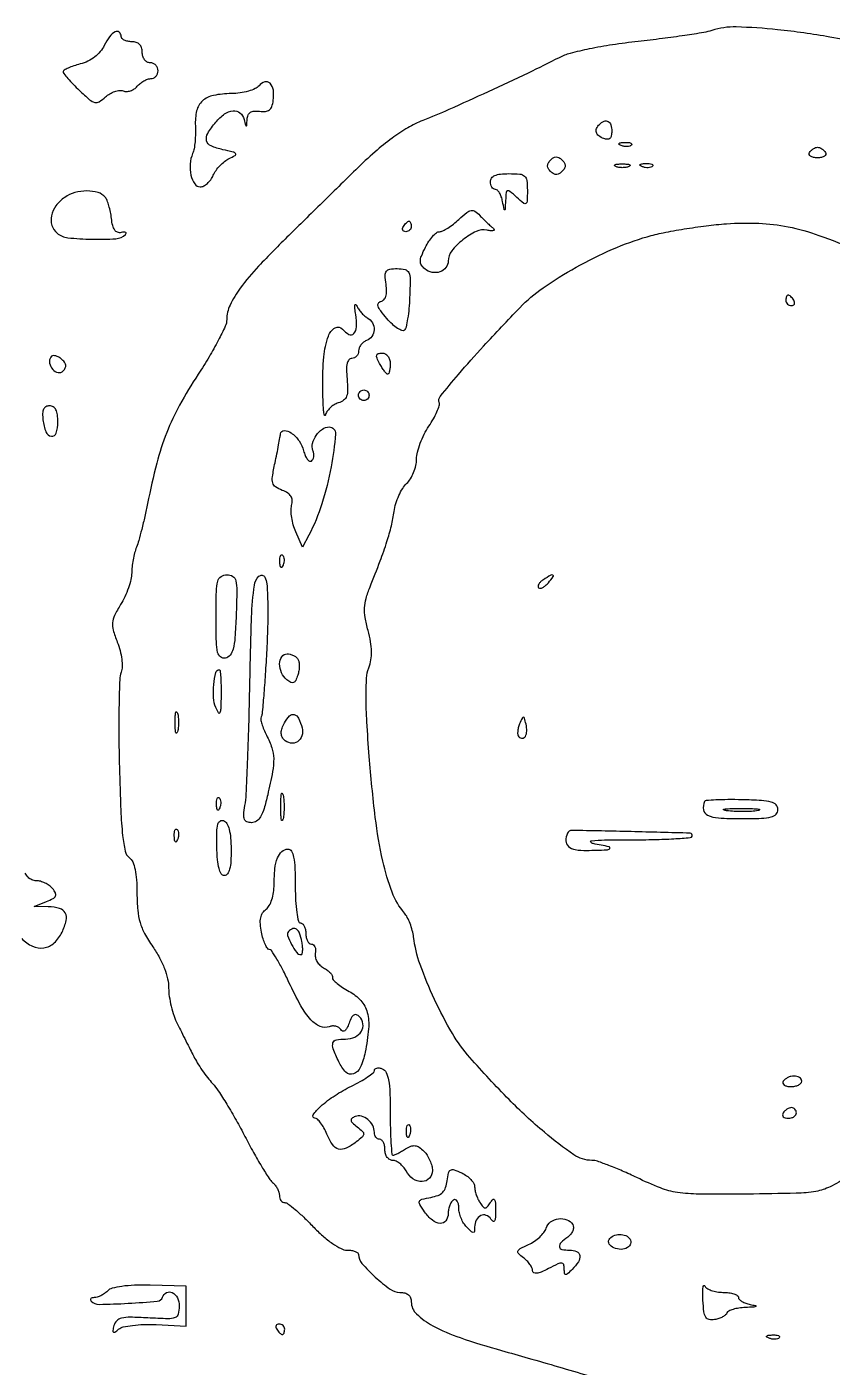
# Model space of a CAD drawing. Extents: x 0 to 5034, y 0 to 2560.
# Drawn here: x 4256.1 to 4408.8, y 1352.8 to 1606.8 of the extents above; entities that cross this region are included whole.
import ezdxf

# ---------------------------------------------------------------- set-up
doc = ezdxf.new("R2010")
doc.units = 0

msp = doc.modelspace()

# ---------------------------------------------------------------- linework, layer by layer
for points in [[(4270.804566, 1603.307675, -0.060823), (4270.040214, 1602.122256, -0.054415), (4268.986713, 1601.105056, -0.052573), (4267.70085, 1600.309421, -0.049339), (4266.25, 1599.779083, 0.016586), (4265.0046, 1599.414185, 0.025333), (4263.954687, 1599.008358, 0.022746), (4263.165847, 1598.612619, 0.271471), (4263, 1598.329671, 0.170372), (4263.128099, 1597.964644, 0.009667), (4263.904346, 1597.032396, 0.013909), (4264.899151, 1595.946162, 0.009691), (4266.078623, 1594.774429, 0.011663), (4268.023132, 1593.001055, 0.1185), (4268.985706, 1592.499714, 0.202337), (4269.839116, 1592.633069, 0.04535), (4271.041378, 1593.537447, -0.05053), (4271.870705, 1594.147972, -0.051189), (4272.802135, 1594.576644, -0.056214), (4273.692147, 1594.772615, -0.118254), (4274.389642, 1594.680722, 0.101825), (4275.038737, 1594.573668, 0.070014), (4275.77488, 1594.707087, 0.06658), (4276.482767, 1595.050833, 0.073394), (4277.049332, 1595.559441, -0.04999), (4277.608562, 1596.11065, -0.042), (4278.298351, 1596.576836, -0.043862), (4279.008147, 1596.896119, -0.083957), (4279.622445, 1597, 0.108083), (4280.14801, 1597.114952, 0.099644), (4280.595343, 1597.440625, 0.09558), (4280.895288, 1597.927343, 0.090674), (4281, 1598.5, 0.099038), (4280.885486, 1599.072457, 0.097945), (4280.559375, 1599.559375, 0.097945), (4280.072457, 1599.885486, 0.099038), (4279.5, 1600, -0.130775), (4278.924246, 1600.153209, -0.10214), (4278.4375, 1600.583333, -0.08892), (4278.111864, 1601.230589, -0.072314), (4278, 1602, 0.072254), (4277.873159, 1602.873159, 0.124864), (4277.5, 1603.5, 0.124864), (4276.873159, 1603.873159, 0.072254), (4276, 1604, -0.048028), (4275.234582, 1604.073693, -0.068025), (4274.5875, 1604.29375, -0.088204), (4274.151477, 1604.618118, -0.191087), (4274, 1605, 0.218205), (4273.634291, 1605.798097, 0.308925), (4272.882817, 1605.882766, 0.111764), (4271.803276, 1604.955514, 0.046865)], [(4300.132723, 1595.659922, -0.115013), (4299.404268, 1595.107236, -0.036059), (4298.108375, 1594.637216, -0.033875), (4296.538338, 1594.305638, -0.031663), (4294.901875, 1594.179209, 0.046041), (4291.499724, 1593.817855, 0.133637), (4289.401842, 1592.769217, 0.155636), (4288.310441, 1590.918266, 0.069906), (4288.069895, 1588.074602, -0.019823), (4288.093098, 1586.583007, -0.01843), (4288.000004, 1585.05734, -0.018777), (4287.816232, 1583.707897, -0.057297), (4287.554619, 1582.822726, 0.082955), (4287.073854, 1580.826264, 0.074014), (4287.238031, 1578.697756, 0.090649), (4287.93685, 1577.070112, 0.251204), (4289, 1576.5, 0.12213), (4289.644692, 1576.659857, 0.060393), (4290.341985, 1577.143846, 0.054573), (4290.982682, 1577.853514, 0.052977), (4291.462076, 1578.691817, -0.051527), (4291.979364, 1579.602486, -0.03469), (4292.740182, 1580.526389, -0.034913), (4293.611392, 1581.326284, -0.056671), (4294.462076, 1581.859298, 0.020397), (4295.600026, 1582.46232, 0.442622), (4295.670245, 1582.792887, 0.178674), (4295.239703, 1583.083086, 0.006278), (4293.25, 1583.542482, -0.048971), (4291.039166, 1584.256083, -0.232802), (4290.204281, 1585.240764, -0.201149), (4290.413633, 1586.614811, -0.036784), (4291.943562, 1588.75, -0.062061), (4293.606775, 1590.304311, -0.134479), (4295.231035, 1590.916144, -0.201668), (4296.517119, 1590.511106, -0.154226), (4297.310674, 1589.25, 0.002466), (4297.612084, 1588.119439, 0.369149), (4297.715398, 1588.049052, 0.361621), (4297.80322, 1588.140055, 0.002433), (4297.883999, 1589.312858, -0.083109), (4298.072282, 1590.117944, -0.153742), (4298.50119, 1590.626471, -0.127443), (4299.209625, 1590.854584, -0.049078), (4300.25, 1590.812858, 0.055573), (4301.360957, 1590.782709, 0.147872), (4302.090835, 1591.072132, 0.141492), (4302.557517, 1591.727845, 0.049258), (4302.834665, 1592.865335, 0.066483), (4302.849947, 1594.828415, 0.162293), (4302.232888, 1596.116447, 0.277998), (4301.234367, 1596.38202, 0.15004)], [(4367, 1587.031385, -0.051069), (4366.9132, 1586.183769, -0.155809), (4366.632608, 1585.68592, -0.195231), (4366.163102, 1585.507681, -0.086117), (4365.5, 1585.638374, -0.066516), (4364.539959, 1586.161905, -0.161077), (4364.076732, 1586.811721, -0.183515), (4364.123303, 1587.548808, -0.09007), (4364.666667, 1588.333333, -0.094758), (4365.546675, 1588.930799, -0.233205), (4366.306314, 1588.892232, -0.197246), (4366.828429, 1588.236388, -0.070834)], [(4370.729167, 1584.395833, -0.126455), (4370.402231, 1584.202593, -0.060344), (4369.916927, 1584.123424, -0.05415), (4369.359369, 1584.160852, -0.051402), (4368.8125, 1584.316886, -0.054073), (4368.395823, 1584.538436, -0.470617), (4368.37858, 1584.720685, -0.168741), (4368.670344, 1584.862007, -0.018894), (4369.416667, 1584.921053, -0.028489), (4370.112848, 1584.910055, -0.077125), (4370.592839, 1584.799335, -0.208169), (4370.77538, 1584.614691, -0.296942)], [(4407.5, 1583, -0.210115), (4407.553029, 1582.621971, -0.178861), (4407.314314, 1582.29375, -0.100989), (4406.768372, 1582.071437, -0.046386), (4406, 1582, -0.046386), (4405.231628, 1582.071437, -0.100989), (4404.685686, 1582.29375, -0.178861), (4404.446971, 1582.621971, -0.210115), (4404.5, 1583, -0.057296), (4404.80183, 1583.382513, -0.050113), (4405.195564, 1583.70625, -0.052849), (4405.617099, 1583.926995, -0.094481), (4406, 1584, -0.094481), (4406.382901, 1583.926995, -0.052849), (4406.804436, 1583.70625, -0.050113), (4407.19817, 1583.382513, -0.057296)], [(4357.627717, 1579.446554, -0.064717), (4357.082633, 1578.996509, -0.13249), (4356.556687, 1578.835264, -0.13249), (4356.02099, 1578.960359, -0.064717), (4355.446554, 1579.372283, -0.064717), (4354.996509, 1579.917367, -0.13249), (4354.835264, 1580.443313, -0.13249), (4354.960359, 1580.97901, -0.064717), (4355.372283, 1581.553446, -0.064717), (4355.917367, 1582.003491, -0.13249), (4356.443313, 1582.164736, -0.13249), (4356.97901, 1582.039641, -0.064717), (4357.553446, 1581.627717, -0.064717), (4358.003491, 1581.082633, -0.13249), (4358.164736, 1580.556687, -0.13249), (4358.039641, 1580.02099, -0.064717)], [(4370.25, 1580.337719, -0.057986), (4369.679992, 1580.181385, -0.037979), (4369, 1580.12966, -0.037979), (4368.320008, 1580.181385, -0.057986), (4367.75, 1580.337719, -0.174857), (4367.540618, 1580.525001, -0.447206), (4367.601562, 1580.693942, -0.078554), (4368.10856, 1580.810911, -0.017491), (4369, 1580.842105, -0.017491), (4369.89144, 1580.810911, -0.078554), (4370.398438, 1580.693942, -0.447206), (4370.459382, 1580.525001, -0.174857)], [(4374.729167, 1580.395833, -0.126455), (4374.402231, 1580.202593, -0.060344), (4373.916927, 1580.123424, -0.05415), (4373.359369, 1580.160852, -0.051402), (4372.8125, 1580.316886, -0.054073), (4372.395823, 1580.538436, -0.470617), (4372.37858, 1580.720685, -0.168741), (4372.670344, 1580.862007, -0.018894), (4373.416667, 1580.921053, -0.028489), (4374.112848, 1580.910055, -0.077125), (4374.592839, 1580.799335, -0.208169), (4374.77538, 1580.614691, -0.296942)], [(4351, 1575.845012, -0.007375), (4350.969438, 1573.773084, -0.241874), (4350.734943, 1573.348025, -0.331511), (4350.311193, 1573.36846, -0.01179), (4349, 1574.5, 0.009049), (4347.686163, 1575.646448, 0.24764), (4347.25168, 1575.740808, 0.307113), (4346.989108, 1575.43109, 0.012676), (4346.863818, 1573.904988, -0.000955), (4346.765206, 1572.220482, -0.32163), (4346.687721, 1572.1252, -0.435155), (4346.600408, 1572.179358, -0.001111), (4346.294267, 1573.75, 0.037644), (4346.060029, 1574.611317, 0.051079), (4345.714881, 1575.339062, 0.061974), (4345.318305, 1575.840956, 0.197067), (4344.930449, 1576, -0.158446), (4344.575565, 1576.115356, -0.09706), (4344.273319, 1576.440625, -0.078901), (4344.069243, 1576.926376, -0.060137), (4344, 1577.5, -0.164293), (4344.226074, 1578.169448, -0.129352), (4344.833333, 1578.642857, -0.075863), (4345.895967, 1578.918107, -0.025511), (4347.5, 1579, -0.021462), (4349.584199, 1578.910499, -0.163373), (4350.472661, 1578.524644, -0.183026), (4350.894746, 1577.704204, -0.028284)], [(4263.309322, 1574.504104, 0.077997), (4261.637655, 1572.893837, 0.10983), (4260.778406, 1571.018519, 0.131306), (4260.869787, 1569.201894, 0.140297), (4261.858478, 1567.725746, 0.149872), (4263.904531, 1566.850204, 0.022025), (4268.455757, 1566.564168, 0.020683), (4273.012519, 1566.667343, 0.182331), (4274.81645, 1567.483117, 0.144971), (4274.940045, 1567.710726, 0.357993), (4274.858582, 1567.867957, 0.1259), (4274.535916, 1567.918286, 0.030739), (4274, 1567.833333, -0.150062), (4273.319578, 1567.887358, -0.148596), (4272.7836, 1568.313881, -0.090935), (4272.398792, 1569.170444, -0.032137), (4272.161515, 1570.5, 0.021634), (4271.969519, 1571.723809, 0.021957), (4271.673175, 1572.920339, 0.022386), (4271.324163, 1573.934471, 0.078791), (4270.974403, 1574.526687, 0.151307), (4269.613711, 1575.41764, 0.070702), (4267.505666, 1575.710889, 0.066094), (4265.218033, 1575.400302, 0.086231)], [(4329, 1569, -0.105053), (4328.918938, 1568.618444, -0.099167), (4328.688914, 1568.29375, -0.09642), (4328.345238, 1568.076123, -0.093332), (4327.940983, 1568, -0.108972), (4327.586039, 1568.078288, -0.182303), (4327.3746, 1568.29375, -0.161196), (4327.343488, 1568.6179, -0.082592), (4327.5, 1569, -0.029505), (4327.768994, 1569.382774, -0.035638), (4328.066025, 1569.70625, -0.038439), (4328.34829, 1569.934461, -0.151918), (4328.559017, 1570, -0.210953), (4328.727648, 1569.92554, -0.081139), (4328.870461, 1569.70625, -0.061769), (4328.967655, 1569.382849, -0.042167)], [(4344.490996, 1568.663253, -0.129935), (4344.692448, 1568.381091, -0.427263), (4344.604223, 1568.19655, -0.111414), (4344.158204, 1568.153892, -0.021791), (4343.35828, 1568.291318, 0.165596), (4341.319816, 1568.056886, 0.057583), (4338.77675, 1566.470454, 0.057609), (4336.666621, 1564.349802, 0.168524), (4336, 1562.428146, -0.168723), (4335.569725, 1561.189347, -0.144757), (4334.437138, 1560.389834, -0.129778), (4332.947226, 1560.286783, -0.126586), (4331.584667, 1560.929733, -0.074559), (4330.924913, 1561.668101, -0.151466), (4330.71207, 1562.409007, -0.09298), (4330.916325, 1563.384847, -0.017747), (4331.670644, 1565.041608, -0.030141), (4332.323588, 1566.174095, -0.037921), (4333.064806, 1567.130972, -0.041649), (4333.784985, 1567.805483, -0.168934), (4334.344273, 1568, 0.115831), (4334.962917, 1568.145266, 0.025665), (4335.91773, 1568.682598, 0.025358), (4336.982653, 1569.434227, 0.022063), (4338.018721, 1570.323739, -0.016051), (4339.509906, 1571.635452, -0.126325), (4340.337887, 1572.023266, -0.200871), (4341.061047, 1571.869321, -0.051396), (4341.988685, 1571.073739, 0.006166), (4342.634348, 1570.409889, 0.005061), (4343.339728, 1569.716492, 0.005115), (4344.000967, 1569.092432, 0.013478)], [(4328.689666, 1555.568243, -0.012666), (4328.548888, 1553.431322, -0.016963), (4328.306678, 1551.504344, -0.014171), (4328.009693, 1549.937331, -0.14341), (4327.694598, 1549.361265, -0.295236), (4327.225191, 1549.260607, -0.054609), (4326.399041, 1549.682377, -0.043171), (4325.404866, 1550.465864, -0.026535), (4324.372801, 1551.543021, -0.015409), (4323.201235, 1552.991352, -0.078149), (4322.711021, 1553.903037, -0.223093), (4322.767656, 1554.458414, -0.20996), (4323.234215, 1554.788872, 0.150212), (4323.822214, 1555.110519, 0.120845), (4324.189214, 1555.734702, 0.078354), (4324.319979, 1556.700241, 0.030998), (4324.207603, 1558.038872, -0.024447), (4324.044085, 1559.722048, -0.169688), (4324.275928, 1560.504062, -0.202545), (4324.918636, 1560.895219, -0.036777), (4326.341256, 1561, -0.05957), (4327.834026, 1560.821519, -0.235389), (4328.520772, 1560.24266, -0.104453), (4328.773137, 1558.997234, -0.008057)], [(4400, 1555, 0.105053), (4400.081062, 1554.618444, 0.099167), (4400.311086, 1554.29375, 0.09642), (4400.654762, 1554.076123, 0.093332), (4401.059017, 1554, 0.108972), (4401.413961, 1554.078288, 0.182303), (4401.6254, 1554.29375, 0.161196), (4401.656512, 1554.6179, 0.082592), (4401.5, 1555, 0.029505), (4401.231006, 1555.382774, 0.035638), (4400.933975, 1555.70625, 0.038439), (4400.65171, 1555.934461, 0.151918), (4400.440983, 1556, 0.210953), (4400.272352, 1555.92554, 0.081139), (4400.129539, 1555.70625, 0.061769), (4400.032345, 1555.382849, 0.042167)], [(4320.646633, 1551.70031, -0.129346), (4321.624624, 1550.711386, -0.139994), (4321.951857, 1549.399209, -0.147381), (4321.532896, 1548.161699, -0.147377), (4320.5, 1547.361626, 0.074185), (4319.926569, 1547.037471, 0.064359), (4319.440625, 1546.545909, 0.06686), (4319.111903, 1545.968559, 0.096313), (4319, 1545.393011, -0.090463), (4318.902987, 1544.861194, -0.09551), (4318.62505, 1544.409197, -0.099679), (4318.210552, 1544.106763, -0.108331), (4317.723574, 1544, 0.224305), (4317.183014, 1543.744652, 0.115628), (4316.844859, 1543.058597, 0.061281), (4316.719587, 1541.873412, 0.019497), (4316.819286, 1540.097765, -0.019814), (4316.935479, 1538.004613, -0.09169), (4316.734796, 1536.814383, -0.147333), (4316.177381, 1536.069563, -0.082293), (4315.159987, 1535.550778, 0.062502), (4314.351451, 1535.177838, 0.051518), (4313.600615, 1534.595161, 0.053471), (4313.015774, 1533.902296, 0.087719), (4312.704143, 1533.203012, -0.783406), (4312.538045, 1533.203431, -0.037673), (4312.38384, 1534.135923, -0.014103), (4312.265756, 1536.089527, -0.005634), (4312.209725, 1538.770342, -0.024647), (4312.428533, 1544.285408, -0.062083), (4313.276567, 1548.207459, -0.174865), (4314.548149, 1549.769726, -0.370551), (4315.977794, 1549.526756, 0.097396), (4317.189023, 1548.539462, 0.345021), (4318.112018, 1548.702421, 0.180345), (4318.608288, 1549.964209, 0.041361), (4318.457431, 1552.288773, -0.011292), (4318.312621, 1553.442159, -0.051737), (4318.313339, 1554.116077, -0.515501), (4318.448894, 1554.192687, -0.18216), (4318.636819, 1554, 0.046336), (4318.98675, 1553.367188, 0.030135), (4319.497987, 1552.705716, 0.030251), (4320.080449, 1552.11542, 0.049515)], [(4260.655011, 1544.250813, 0.187018), (4260.439747, 1543.09291, 0.135469), (4261.02234, 1541.902858, 0.162976), (4262.045372, 1541.312847, 0.251463), (4263.000741, 1541.600741, 0.078798), (4263.414571, 1542.170559, 0.159006), (4263.499587, 1542.712935, 0.132469), (4263.248606, 1543.270013, 0.04788), (4262.631409, 1543.89094, 0.050704), (4262.036643, 1544.290378, 0.077648), (4261.451334, 1544.4942, 0.106213), (4260.967789, 1544.478954, 0.19597)], [(4325, 1543, -0.021917), (4324.966384, 1542.233472, -0.03519), (4324.86346, 1541.5875, -0.039496), (4324.71552, 1541.121339, -0.305107), (4324.535184, 1541, -0.210508), (4324.297185, 1541.104848, -0.021557), (4323.892487, 1541.5875, -0.02397), (4323.443865, 1542.233864, -0.016854), (4323, 1543, -0.0226), (4322.500546, 1544.044046, -0.158653), (4322.452551, 1544.598612, -0.275318), (4322.745231, 1544.90307, -0.067049), (4323.464816, 1545, -0.124952), (4324.061118, 1544.848618, -0.10511), (4324.558102, 1544.424306, -0.09192), (4324.887057, 1543.778858, -0.072129)], [(4321, 1537, -0.099038), (4320.923658, 1536.618362, -0.097945), (4320.70625, 1536.29375, -0.097945), (4320.381638, 1536.076342, -0.099038), (4320, 1536, -0.099038), (4319.618362, 1536.076342, -0.097945), (4319.29375, 1536.29375, -0.097945), (4319.076342, 1536.618362, -0.099038), (4319, 1537, -0.099038), (4319.076342, 1537.381638, -0.097945), (4319.29375, 1537.70625, -0.097945), (4319.618362, 1537.923658, -0.099038), (4320, 1538, -0.099038), (4320.381638, 1537.923658, -0.097945), (4320.70625, 1537.70625, -0.097945), (4320.923658, 1537.381638, -0.099038)], [(4259.183578, 1532.327119, 0.060835), (4259.738706, 1530.052308, 0.27278), (4260.764618, 1529.227231, 0.371207), (4261.689047, 1529.814773, 0.073569), (4262, 1531.916667, 0.031385), (4261.912081, 1533.31594, 0.086351), (4261.622993, 1534.257902, 0.135698), (4261.128473, 1534.79971, 0.14124), (4260.433578, 1535, 0.120811), (4259.746283, 1534.831475, 0.164572), (4259.308188, 1534.373911, 0.105459), (4259.121192, 1533.565449, 0.033762)], [(4308.594866, 1526.478046, 0.036007), (4308.893236, 1525.571273, 0.064633), (4309.281254, 1524.89194, 0.101524), (4309.690941, 1524.532326, 0.274504), (4310.063, 1524.538936, 0.14176), (4310.345117, 1524.850662, 0.078795), (4310.496157, 1525.344756, 0.067899), (4310.498427, 1525.93944, 0.058726), (4310.34445, 1526.54476, -0.158067), (4310.273269, 1527.889938, -0.086885), (4310.973534, 1529.400816, -0.086646), (4312.147968, 1530.587511, -0.155672), (4313.440727, 1531, -0.440265), (4314.65824, 1529.670181, -0.024493), (4313.798717, 1523.439992, -0.030096), (4312.03427, 1516.420027, -0.043066), (4309.580027, 1510.491612), (4308.395748, 1508.208914), (4307.093429, 1511.151057, -0.035181), (4306.633626, 1512.424965, -0.030094), (4306.327937, 1513.818881, -0.031223), (4306.205861, 1515.12369, -0.071783), (4306.316289, 1516.101488, 0.072481), (4306.425504, 1517.080751, 0.130257), (4306.193771, 1517.849732, 0.115074), (4305.583805, 1518.465222, 0.049401), (4304.542048, 1518.984013, -0.055597), (4303.273901, 1519.635225, -0.183456), (4302.735326, 1520.385749, -0.105176), (4302.675871, 1521.574281, -0.012539), (4303.162467, 1524.179126, 0.002601), (4303.523843, 1525.921115, 0.003021), (4303.848972, 1527.582064, 0.002689), (4304.108046, 1528.990711, 0.017987), (4304.207819, 1529.695986, -0.387962), (4304.906858, 1530.316627, -0.155934), (4306.226992, 1529.874033, -0.080383), (4307.738033, 1528.338969, -0.093064)], [(4304.683114, 1504.8125, -0.054073), (4304.461564, 1504.395823, -0.470617), (4304.279315, 1504.37858, -0.168741), (4304.137993, 1504.670344, -0.018894), (4304.078947, 1505.416667, -0.028489), (4304.089945, 1506.112848, -0.077125), (4304.200665, 1506.592839, -0.208169), (4304.385309, 1506.77538, -0.296942), (4304.604167, 1506.729167, -0.126455), (4304.797407, 1506.402231, -0.060344), (4304.876576, 1505.916927, -0.05415), (4304.839148, 1505.359369, -0.051402)], [(4295.792064, 1495.260844, -0.007606), (4295.570477, 1491.078501, -0.04493), (4295.225798, 1488.914384, -0.103223), (4294.654625, 1487.742338, -0.182728), (4293.75, 1487.18752, -0.215645), (4292.839432, 1487.406594, -0.173594), (4292.293843, 1488.265056, -0.050287), (4292.049989, 1490.255689, -0.005351), (4292, 1494.926676, -0.005184), (4292.050708, 1499.817716, -0.056813), (4292.313235, 1501.761622, -0.18172), (4292.933812, 1502.654735, -0.152163), (4294.042064, 1503, -0.143534), (4295.146165, 1502.67638, -0.197035), (4295.733757, 1501.838289, -0.059991), (4295.922556, 1500.003601, -0.005107)], [(4301.585336, 1488.765767, -0.003024), (4301.313232, 1484.106034, -0.004619), (4301.015443, 1480.068091, -0.001745), (4300.715899, 1476.607517, -0.116457), (4300.529138, 1476.047146, 0.184546), (4300.44699, 1475.61673, 0.027261), (4300.653315, 1474.739119, 0.027698), (4301.027526, 1473.683908, 0.020603), (4301.551178, 1472.563993, -0.03862), (4302.5602, 1470.186571, -0.076287), (4302.910133, 1468.170965, -0.051815), (4302.700253, 1465.675806, -0.010245), (4301.772615, 1461.279281, -0.015706), (4301.085134, 1458.693336, -0.058057), (4300.417172, 1457.144792, -0.105227), (4299.65919, 1456.302734, -0.158357), (4298.727302, 1456, -0.088563), (4297.831158, 1456.159986, -0.214934), (4297.362512, 1456.620603, -0.116113), (4297.236899, 1457.515721, -0.01935), (4297.464459, 1459.25, 0.029969), (4297.699984, 1461.397369, 0.002204), (4297.966165, 1467.319383, 0.003063), (4298.20941, 1474.390797, 0.002317), (4298.392913, 1482.156409, -0.003503), (4298.72602, 1494.966045, -0.026543), (4299.245608, 1500.987294, -0.169683), (4300.12477, 1502.695489, -0.489208), (4301.245759, 1502.525337, -0.111545), (4301.622929, 1501.252286, -0.010297), (4301.772691, 1497.946187, -0.012077), (4301.774876, 1493.757033, -0.007163)], [(4354.02896, 1502.03906, 0.044429), (4353.507686, 1501.640546, 0.073916), (4353.159984, 1501.21208, 0.108439), (4353.032091, 1500.823706, 0.225585), (4353.13646, 1500.530207, 0.234162), (4353.452534, 1500.423579, 0.085026), (4353.916631, 1500.569338, 0.06172), (4354.453252, 1500.934292, 0.039407), (4354.979944, 1501.475834, 0.011124), (4355.89468, 1502.6293, 0.447869), (4355.839289, 1502.911334, 0.273213), (4355.458847, 1502.911828, 0.007952)], [(4307.505531, 1486.991051, -0.101358), (4307.699989, 1486.460877, -0.039455), (4307.755383, 1485.678144, -0.037018), (4307.682603, 1484.794926, -0.037796), (4307.48045, 1483.938402, -0.032947), (4307.086676, 1482.932725, -0.185454), (4306.67791, 1482.540316, -0.226585), (4306.165716, 1482.564613, -0.049961), (4305.415902, 1483.069795, -0.115277), (4304.397829, 1484.413095, -0.106418), (4304.041737, 1486.109117, -0.143741), (4304.445673, 1487.459708, -0.253919), (4305.440983, 1488, -0.062379), (4306.038432, 1487.925173, -0.051389), (4306.641849, 1487.703621, -0.053335), (4307.161029, 1487.377299, -0.087602)], [(4292.936614, 1480.25, -0.004388), (4292.8779, 1477.596027, -0.090431), (4292.71104, 1476.818003, -0.625021), (4292.434573, 1476.80086, -0.033584), (4291.938289, 1477.832583, -0.082096), (4291.528686, 1479.687026, -0.036713), (4291.578384, 1482.192676, -0.031842), (4291.937497, 1484.462851, -0.350996), (4292.608408, 1485, -0.386698), (4292.763363, 1484.859087, -0.006465), (4292.86635, 1483.604687, -0.012853), (4292.932759, 1482.071295, -0.00773)], [(4284.689326, 1473.25, -0.161593), (4284.521012, 1472.99086, -0.542911), (4284.366341, 1473.042187, -0.052887), (4284.259713, 1473.748017, -0.011065), (4284.232003, 1475, -0.011065), (4284.259713, 1476.251983, -0.052887), (4284.366341, 1476.957813, -0.542911), (4284.521012, 1477.00914, -0.161593), (4284.689326, 1476.75, -0.039571), (4284.831531, 1475.952734, -0.024357), (4284.877971, 1475, -0.024357), (4284.831531, 1474.047266, -0.039571)], [(4308.30167, 1473.954412, -0.140525), (4308.266409, 1472.450649, -0.177607), (4307.425865, 1471.354586, -0.187216), (4306.114708, 1471.095773, -0.153729), (4304.840142, 1471.759858, -0.1062), (4304.459215, 1472.349226, -0.10016), (4304.343339, 1473.055888, -0.076779), (4304.506958, 1473.904919, -0.036957), (4304.957533, 1474.920649, -0.067303), (4305.911412, 1476.240528, -0.279955), (4306.819628, 1476.486669, -0.216497), (4307.641899, 1475.783203, -0.04526)], [(4349.53122, 1474.706872, 0.039133), (4349.279379, 1473.974682, 0.047311), (4349.164712, 1473.257311, 0.054202), (4349.191425, 1472.65536, 0.159521), (4349.376461, 1472.290205, 0.206458), (4350.050147, 1472.022529, 0.260893), (4350.61589, 1472.361192, 0.127442), (4350.887973, 1473.354068, 0.061787), (4350.743156, 1474.671731, 0.007526), (4350.447586, 1475.839331, 0.331063), (4350.260685, 1475.986918, 0.299388), (4350.048268, 1475.855863, 0.006675)], [(4292.683114, 1458.8125, -0.054073), (4292.461564, 1458.395823, -0.470617), (4292.279315, 1458.37858, -0.168741), (4292.137993, 1458.670344, -0.018894), (4292.078947, 1459.416667, -0.028489), (4292.089945, 1460.112848, -0.077125), (4292.200665, 1460.592839, -0.208169), (4292.385309, 1460.77538, -0.296942), (4292.604167, 1460.729167, -0.126455), (4292.797407, 1460.402231, -0.060344), (4292.876576, 1459.916927, -0.05415), (4292.839148, 1459.359369, -0.051402)], [(4304.705733, 1456.75, -0.142433), (4304.546986, 1456.439977, -0.611425), (4304.399666, 1456.482813, -0.039503), (4304.298431, 1457.38851, -0.008087), (4304.272364, 1459, -0.008087), (4304.298431, 1460.61149, -0.039503), (4304.399666, 1461.517187, -0.611425), (4304.546986, 1461.560023, -0.142433), (4304.705733, 1461.25, -0.029693), (4304.840649, 1460.225293, -0.017887), (4304.884498, 1459, -0.017887), (4304.840649, 1457.774707, -0.029693)], [(4384.58889, 1460, 0.142704), (4384.387311, 1458.442406, 0.249951), (4385.148608, 1457.429784, 0.094645), (4387.231605, 1456.903346, 0.014706), (4391.5, 1456.777778, 0.007496), (4395.363986, 1456.835709, 0.052558), (4397.228504, 1457.088963, 0.141697), (4398.146873, 1457.616667, 0.194326), (4398.5, 1458.490951, 0.192961), (4398.14918, 1459.366147, 0.136563), (4397.229353, 1459.913621, 0.052915), (4395.382432, 1460.211104, 0.008091), (4391.653755, 1460.352062, 0.006897), (4389.013633, 1460.372687, 0.010953), (4386.754375, 1460.309668, 0.005058), (4384.867459, 1460.196491, 0.279068)], [(4394.767909, 1458.285474, -0.024559), (4393.487453, 1458.154945, -0.012695), (4391.878422, 1458.111345, -0.01259), (4390.218327, 1458.150328, -0.018638), (4388.767909, 1458.275269, -0.069146), (4388.205163, 1458.425738, -0.756877), (4388.222448, 1458.564056, -0.031761), (4389.352754, 1458.662864, -0.005499), (4391.5, 1458.690131, -0.005888), (4393.655786, 1458.668409, -0.025342), (4394.934948, 1458.575472, -0.556092), (4395.000181, 1458.434198, -0.212532)], [(4294.847295, 1450.929637, -0.015758), (4294.793747, 1448.677111, -0.049399), (4294.56176, 1447.182624, -0.08907), (4294.159064, 1446.305466, -0.245442), (4293.574272, 1446, -0.257356), (4292.977861, 1446.328754, -0.076685), (4292.548449, 1447.316293, -0.044233), (4292.265844, 1448.975683, -0.014308), (4292.137043, 1451.466501, -0.009879), (4292.127832, 1454.263601, -0.059132), (4292.322999, 1455.70491, -0.180887), (4292.752202, 1456.318193, -0.247017), (4293.410065, 1456.396138, -0.176672), (4294.025275, 1455.860742, -0.062035), (4294.467537, 1454.756697, -0.043514), (4294.747313, 1453.128044, -0.018853)], [(4284.683114, 1452.8125, -0.054073), (4284.461564, 1452.395823, -0.470617), (4284.279315, 1452.37858, -0.168741), (4284.137993, 1452.670344, -0.018894), (4284.078947, 1453.416667, -0.028489), (4284.089945, 1454.112848, -0.077125), (4284.200665, 1454.592839, -0.208169), (4284.385309, 1454.77538, -0.296942), (4284.604167, 1454.729167, -0.126455), (4284.797407, 1454.402231, -0.060344), (4284.876576, 1453.916927, -0.05415), (4284.839148, 1453.359369, -0.051402)], [(4358.589376, 1454, 0.107415), (4358.298236, 1452.55636, 0.210462), (4358.777598, 1451.510798, 0.143258), (4360.077475, 1450.896508, 0.044807), (4362.25, 1450.75, 0.003068), (4366.01493, 1450.856782, 0.19296), (4366.610716, 1451.119794, 0.592359), (4366.514939, 1451.434163, 0.005314), (4363.5, 1452.029247, -0.191585), (4363.025792, 1452.328424, -0.578824), (4363.144645, 1452.594555, -0.022277), (4365.649998, 1452.737072, -0.003251), (4370.748077, 1452.766516, 0.005731), (4375.078281, 1452.813003, 0.00922), (4378.766034, 1452.962937, 0.003571), (4381.880939, 1453.16949, 0.294762), (4382.248077, 1453.446651, 0.512079), (4381.8632, 1454.014491, 0.001305), (4370.65299, 1454.305953, 0.001327), (4359.429999, 1454.53864, 0.302736)], [(4307, 1444, 0.01259), (4307.069433, 1441.243014, 0.022889), (4307.285714, 1439, 0.020168), (4307.594567, 1437.323933, 0.350432), (4308, 1437, -0.191087), (4308.381882, 1436.848523, -0.088204), (4308.70625, 1436.4125, -0.068025), (4308.926307, 1435.765418, -0.048028), (4309, 1435, 0.051697), (4309.079333, 1434.23476, 0.071608), (4309.315289, 1433.5875, 0.091623), (4309.663665, 1433.152511, 0.180106), (4310.073324, 1433, -0.176398), (4310.454268, 1432.861288, -0.120173), (4310.729779, 1432.485938, -0.089433), (4310.853812, 1431.919579, -0.058139), (4310.800843, 1431.25, 0.104647), (4310.810879, 1430.5036, 0.073949), (4311.114727, 1429.719303, 0.069729), (4311.657822, 1429.014412, 0.07334), (4312.365321, 1428.5, -0.036584), (4313.082573, 1428.05491, -0.048186), (4313.658599, 1427.544759, -0.056967), (4314.0254, 1427.047828, -0.18785), (4314.085443, 1426.652371, 0.246752), (4314.201688, 1426.220866, 0.031445), (4314.92121, 1425.535704, 0.03094), (4315.946322, 1424.77848, 0.02097), (4317.197641, 1424.041237, -0.08743), (4319.427057, 1422.293392, -0.118819), (4320.636938, 1420.051876, -0.08648), (4320.903155, 1416.959882, -0.029818), (4320.246928, 1412.505286, -0.050793), (4319.33428, 1409.630257, -0.206043), (4318.026542, 1408.398417, -0.29522), (4316.596219, 1408.725796, -0.085163), (4315.25, 1410.686232, -0.015959), (4314.198991, 1413.172744, -0.165675), (4314.155617, 1414.26682, -0.282008), (4314.794217, 1414.840979, -0.045675), (4316.531385, 1415, 0.107963), (4318.315033, 1415.389676, 0.147237), (4319.542371, 1416.4717, 0.17721), (4319.838107, 1417.893428, 0.161304), (4319.163266, 1419.236734, 0.103141), (4318.602463, 1419.604028, 0.238327), (4318.114605, 1419.558213, 0.135002), (4317.662529, 1419.063955, 0.029548), (4317.195166, 1417.998547, -0.03106), (4316.787838, 1417.077569, -0.108441), (4316.374379, 1416.581231, -0.245923), (4315.985263, 1416.511255, -0.180131), (4315.632657, 1416.785357, 0.110191), (4315.25455, 1417.172902, 0.081905), (4314.705649, 1417.4146, 0.076814), (4314.073413, 1417.476766, 0.07793), (4313.45524, 1417.34445, -0.197103), (4311.731728, 1417.383768, -0.105529), (4309.973227, 1418.645304, -0.058306), (4308.059724, 1421.315818, -0.017943), (4305.814691, 1425.742335, 0.010266), (4304.644301, 1428.140537, 0.015759), (4303.524084, 1430.161811, 0.010206), (4302.526083, 1431.760751, 0.253316), (4302.084151, 1432, -0.253387), (4301.721172, 1432.196569, -0.037388), (4301.304344, 1432.953441, -0.034612), (4300.910197, 1434.002294, -0.023221), (4300.600849, 1435.245756, -0.029696), (4300.382623, 1436.816805, -0.069284), (4300.453319, 1437.999592, -0.092233), (4300.815365, 1438.90082, -0.093644), (4301.475849, 1439.605999, 0.10998), (4302.076616, 1440.290495, 0.046521), (4302.564597, 1441.418514, 0.041899), (4302.890612, 1442.801123, 0.036971), (4303, 1444.278455, -0.024908), (4303.149478, 1447.277214, -0.067699), (4303.643275, 1449.341456, -0.114184), (4304.468464, 1450.554449, -0.188703), (4305.606989, 1451, -0.266752), (4306.274768, 1450.616444, -0.083098), (4306.70025, 1449.493729, -0.040064), (4306.937127, 1447.467025, -0.009067)], [(4305.725522, 1435.392189, 0.290171), (4305.547978, 1434.600349, 0.037938), (4306.285653, 1432.948934, 0.038373), (4307.27875, 1431.408555, 0.234523), (4308.101875, 1431, 0.342198), (4308.310744, 1431.161908, 0.048759), (4308.399917, 1431.734375, 0.038851), (4308.383309, 1432.54148, 0.022666), (4308.244751, 1433.5, 0.037172), (4307.830154, 1435.038717, 0.148346), (4307.259589, 1435.817905, 0.254284), (4306.554257, 1435.921758, 0.10882)], [(4325, 1400.893011, 0.0061), (4325.036924, 1397.866549, 0.010144), (4325.150861, 1395.318572, 0.004074), (4325.306737, 1393.19067, 0.390605), (4325.513569, 1393, 0.10205), (4325.813563, 1393.061873, 0.012337), (4326.42921, 1393.345313, 0.014245), (4327.151101, 1393.725389, 0.011284), (4327.909465, 1394.175533, -0.045461), (4328.937445, 1394.694338, -0.125361), (4329.736276, 1394.796427, -0.123222), (4330.495049, 1394.50429, -0.043195), (4331.395896, 1393.746961, -0.054868), (4332.010032, 1392.980912, -0.038678), (4332.528794, 1392.005581, -0.039129), (4332.883275, 1390.981684, -0.063855), (4333, 1390.071429, -0.188953), (4332.428908, 1388.614181, -0.205186), (4331.043447, 1387.997069, -0.155999), (4329.320077, 1388.521156, -0.119229), (4328, 1390, 0.052011), (4327.481872, 1390.764994, 0.050946), (4326.813763, 1391.4125, 0.055403), (4326.103741, 1391.854925, 0.112104), (4325.464816, 1392, -0.135454), (4324.906222, 1392.154156, -0.100362), (4324.43029, 1392.5875, -0.086803), (4324.109969, 1393.235698, -0.071572), (4324, 1394, 0.048028), (4323.926307, 1394.765418, 0.068025), (4323.70625, 1395.4125, 0.088204), (4323.381882, 1395.848523, 0.191087), (4323, 1396, -0.129116), (4322.618643, 1396.100148, -0.100708), (4322.29375, 1396.381875, -0.088951), (4322.075277, 1396.80331, -0.075349), (4322, 1397.3, 0.118519), (4321.679092, 1398.634803, 0.102996), (4320.775891, 1399.758256, 0.110398), (4319.557386, 1400.374882, 0.154967), (4318.348755, 1400.303588, 0.063272), (4317.716715, 1399.964202, 0.293726), (4317.570097, 1399.597391, 0.160936), (4317.829877, 1399.133251, 0.020288), (4318.72061, 1398.381733, -0.021867), (4319.764264, 1397.495541, -0.223397), (4319.970993, 1396.983184, -0.199579), (4319.719383, 1396.462376, -0.017219), (4318.55887, 1395.5, -0.050185), (4316.637476, 1394.301757, -0.1822), (4315.229045, 1394.164874, -0.181116), (4314.075287, 1394.991882, -0.049501), (4313, 1397, 0.027463), (4312.448501, 1398.148688, 0.036658), (4311.818745, 1399.11875, 0.040049), (4311.202813, 1399.80819, 0.192733), (4310.723692, 1400, -0.601615), (4310.389008, 1400.631137, -0.06378), (4311.808933, 1402.240262, -0.035428), (4314.541523, 1404.315716, -0.031986), (4317.632153, 1406.063974, 0.015236), (4319.305585, 1406.93797, 0.022278), (4320.716945, 1407.815623, 0.018913), (4321.784418, 1408.60825, 0.227369), (4322, 1409.057822, -0.20538), (4322.122861, 1409.344313, -0.141103), (4322.440625, 1409.50982, -0.09158), (4322.925368, 1409.51815, -0.050277), (4323.5, 1409.361626, -0.194867), (4324.234103, 1408.675929, -0.064906), (4324.684258, 1407.245748, -0.035435), (4324.933091, 1404.872446, -0.008406)], [(4399.5, 1407, 0.202618), (4399.441401, 1406.621877, 0.181468), (4399.66835, 1406.29375, 0.104212), (4400.195401, 1406.071541, 0.047867), (4400.940983, 1406, 0.0466), (4401.729059, 1406.073608, 0.066561), (4402.395164, 1406.29375, 0.086673), (4402.844577, 1406.618015, 0.195654), (4403, 1407, 0.142666), (4402.888931, 1407.38134, 0.09965), (4402.576711, 1407.70625, 0.08433), (4402.109818, 1407.925146, 0.067639), (4401.559017, 1408, 0.061875), (4400.961978, 1407.925833, 0.051278), (4400.359775, 1407.70625, 0.053305), (4399.842344, 1407.382836, 0.08825)], [(4399.5, 1401, 0.139169), (4399.392057, 1400.620352, 0.191142), (4399.521475, 1400.29375, 0.138808), (4399.889346, 1400.073267, 0.066118), (4400.440983, 1400, 0.062283), (4401.037096, 1400.074545, 0.080552), (4401.542039, 1400.29375, 0.097988), (4401.879982, 1400.618621, 0.153634), (4402, 1401, 0.092995), (4401.928382, 1401.381732, 0.096318), (4401.723586, 1401.70625, 0.099231), (4401.418051, 1401.923444, 0.105429), (4401.059017, 1402, 0.089642), (4400.653442, 1401.926698, 0.053229), (4400.2129, 1401.70625, 0.051032), (4399.806203, 1401.382515, 0.06081)], [(4328.683114, 1396.8125, -0.054073), (4328.461564, 1396.395823, -0.470617), (4328.279315, 1396.37858, -0.168741), (4328.137993, 1396.670344, -0.018894), (4328.078947, 1397.416667, -0.028489), (4328.089945, 1398.112848, -0.077125), (4328.200665, 1398.592839, -0.208169), (4328.385309, 1398.77538, -0.296942), (4328.604167, 1398.729167, -0.126455), (4328.797407, 1398.402231, -0.060344), (4328.876576, 1397.916927, -0.05415), (4328.839148, 1397.359369, -0.051402)], [(4341.007511, 1387, 0.05019), (4341.086858, 1386.317288, 0.027029), (4341.313087, 1385.5, 0.026639), (4341.636508, 1384.684001, 0.037588), (4342.015313, 1384, 0.02521), (4342.610943, 1383.185322, 0.226004), (4343, 1383, 0.226004), (4343.389057, 1383.185322, 0.02521), (4343.984687, 1384, -0.054627), (4344.468353, 1384.585966, -0.471238), (4344.762317, 1384.553753, -0.135229), (4344.936643, 1384.013403, -0.010813), (4344.969374, 1382.5, -0.014007), (4344.931417, 1381.145335, -0.109865), (4344.761477, 1380.542749, -0.448019), (4344.481739, 1380.475875, -0.099938), (4344.096491, 1380.878115, 0.164556), (4343.20912, 1381.595694, 0.204572), (4342.158775, 1381.543377, 0.16626), (4341.310223, 1380.699144, 0.115115), (4341, 1379.369554, -0.027477), (4340.954599, 1378.544011, -0.380016), (4340.75, 1378.359211, -0.19075), (4340.396118, 1378.495939, -0.009933), (4339.5, 1379.357143, -0.059458), (4338.925562, 1380.087265, -0.039029), (4338.440625, 1381.042336, -0.039007), (4338.109654, 1382.062085, -0.059034), (4338, 1382.987588, 0.046087), (4337.928583, 1383.760752, 0.100332), (4337.70625, 1384.310668, 0.178288), (4337.378011, 1384.551868, 0.211686), (4337, 1384.5, 0.111412), (4336.616444, 1384.123976, 0.050262), (4336.29375, 1383.49335, 0.046318), (4336.074077, 1382.729296, 0.046881), (4336, 1381.940983, -0.156925), (4335.560565, 1380.57532, -0.259927), (4334.494109, 1380.073808, -0.155762), (4333.00012, 1380.667177, -0.067734), (4331.530204, 1382.25, -0.016714), (4330.597744, 1383.674032, -0.243418), (4330.557691, 1384.255532, -0.234162), (4331.009831, 1384.6379, -0.015531), (4332.7235, 1385.004748, 0.047793), (4334.073336, 1385.386101, 0.105989), (4334.962093, 1385.970989, 0.110764), (4335.509545, 1386.850174, 0.055231), (4335.804846, 1388.134779, -0.023998), (4336.054605, 1389.647879, -0.218378), (4336.444709, 1390.170103, -0.213577), (4337.100804, 1390.221631, -0.022923), (4338.547044, 1389.630032, -0.046415), (4339.481162, 1389.086605, -0.0498), (4340.275214, 1388.391322, -0.055503), (4340.823849, 1387.656304, -0.129443)], [(4359.593758, 1379.848296, -0.144083), (4359.739418, 1379.316572, -0.090383), (4359.610959, 1378.679897, -0.076762), (4359.231499, 1378.036096, -0.063487), (4358.652775, 1377.488054, 0.033508), (4357.347656, 1376.392414, 0.240509), (4357.086684, 1375.638854, 0.31969), (4357.557836, 1375.140656, 0.04865), (4359, 1375, -0.102194), (4360.342418, 1374.722729, -0.262553), (4360.921615, 1373.960703, -0.17928), (4360.663621, 1372.798187, -0.053105), (4359.5, 1371.357143, -0.010539), (4358.604216, 1370.498347, -0.204765), (4358.25, 1370.373328, -0.367055), (4358.043673, 1370.572686, -0.024755), (4358, 1371.454252, 0.071002), (4357.882554, 1372.277141, 0.329176), (4357.52324, 1372.551006, 0.115075), (4356.806376, 1372.39529, 0.008553), (4355, 1371.5, -0.018005), (4353.63116, 1370.853496, -0.069436), (4352.72632, 1370.606395, -0.175315), (4352.216468, 1370.71996, -0.256549), (4352, 1371.114077, 0.111981), (4351.87825, 1371.65088, 0.043489), (4351.488872, 1372.310913, 0.040281), (4350.925758, 1372.978886, 0.039641), (4350.259991, 1373.551841, -0.031969), (4349.321321, 1374.334941, -0.304912), (4349.213219, 1374.819092, -0.182318), (4349.628315, 1375.280221, -0.012422), (4351.240769, 1376.06384, 0.042755), (4352.325192, 1376.674678, 0.038181), (4353.334641, 1377.482281, 0.040214), (4354.129868, 1378.354392, 0.088128), (4354.548166, 1379.151757, -0.159821), (4355.405679, 1380.34207, -0.123715), (4356.896689, 1380.943419, -0.125219), (4358.480762, 1380.765323, -0.165518)], [(4370.457295, 1377.069098, -0.113563), (4370.595054, 1376.663497, -0.100284), (4370.551012, 1376.218446, -0.093967), (4370.331173, 1375.802209, -0.086192), (4369.968425, 1375.480485, -0.140875), (4368.764834, 1375.142627, -0.101471), (4367.392312, 1375.433007, -0.139875), (4366.516867, 1376.153619, -0.297796), (4366.495635, 1376.992937, -0.148498), (4367.296528, 1377.698754, -0.102435), (4368.483348, 1377.968366, -0.10385), (4369.666002, 1377.743695, -0.156901)], [(4271.391771, 1367.25, -0.043503), (4270.822538, 1366.77163, -0.036565), (4270.146035, 1366.367188, -0.038085), (4269.468848, 1366.089142, -0.078528), (4268.904762, 1366, 0.05485), (4268.476223, 1365.952847, 0.165103), (4268.2283, 1365.802058, 0.256546), (4268.184882, 1365.582054, 0.120068), (4268.340513, 1365.326154, 0.203193), (4269.829892, 1364.723543, 0.00972), (4275.316759, 1364.920594, 0.008251), (4280.854959, 1365.319133, 0.292182), (4281.833333, 1366.073569, -0.191804), (4282.617852, 1366.960171, -0.242287), (4283.697613, 1366.951524, -0.16279), (4284.65315, 1365.955443, -0.110921), (4285, 1364.411179, -0.061481), (4284.812324, 1362.890656, -0.245697), (4284.208054, 1362.211974, -0.098375), (4282.893723, 1361.992625, -0.006531), (4279.04917, 1362.161179, 0.009649), (4275.756464, 1362.28497, 0.060845), (4274.088813, 1362.112154, 0.137445), (4273.160135, 1361.60725, 0.137084), (4272.627844, 1360.692849, 0.017227), (4272.420148, 1359.765131, 0.284819), (4272.52964, 1359.482121, 0.325431), (4272.813569, 1359.477162, 0.020238), (4273.521677, 1360.01799, -0.120051), (4274.399892, 1360.446302, -0.023271), (4276.15304, 1360.744123, -0.023287), (4278.297071, 1360.905597, -0.018726), (4280.609669, 1360.88515), (4286.333333, 1360.620018), (4286.333333, 1364.412464), (4286.333333, 1368.20491), (4279.487009, 1368.352455, 0.013688), (4276.512667, 1368.335127, 0.025544), (4274.112952, 1368.132409, 0.029672), (4272.313368, 1367.777573, 0.133746)], [(4388.083333, 1367, -0.030239), (4389.200744, 1366.93236, -0.047006), (4390.143229, 1366.726681, -0.059714), (4390.799007, 1366.427441, -0.261588), (4391, 1366.069551, 0.197067), (4391.159044, 1365.681695, 0.061974), (4391.660937, 1365.285119, 0.051079), (4392.388683, 1364.939971, 0.037644), (4393.25, 1364.705733, -0.011954), (4394.27806, 1364.482108, -0.665056), (4394.301136, 1364.33814, -0.124736), (4393.922329, 1364.217731, -0.004149), (4392.333333, 1364.136182, 0.026318), (4391.096367, 1364.017563, 0.035467), (4389.998958, 1363.773162, 0.038316), (4389.16194, 1363.451754, 0.19644), (4388.833333, 1363.091603, -0.135599), (4388.56639, 1362.718668, -0.047082), (4388.010417, 1362.349702, -0.042594), (4387.289912, 1362.039395, -0.03811), (4386.5, 1361.841603, -0.08995), (4385.452317, 1361.852341, -0.21252), (4384.825282, 1362.289165, -0.10721), (4384.474625, 1363.313215, -0.015936), (4384.289546, 1365.5, -0.010928), (4384.244744, 1366.958474, -0.03238), (4384.30065, 1367.957813, -0.152581), (4384.445107, 1368.278318, -0.547921), (4384.622879, 1368.25, 0.151447), (4385.036392, 1367.769826, 0.0532), (4385.8637, 1367.367188, 0.046869), (4386.927112, 1367.092288, 0.039846)], [(4303.5, 1360, 0.029505), (4303.768994, 1359.617226, 0.035638), (4304.066025, 1359.29375, 0.038439), (4304.34829, 1359.065539, 0.151918), (4304.559017, 1359, 0.210953), (4304.727648, 1359.07446, 0.081139), (4304.870461, 1359.29375, 0.061769), (4304.967655, 1359.617151, 0.042167), (4305, 1360, 0.105053), (4304.918938, 1360.381556, 0.099167), (4304.688914, 1360.70625, 0.09642), (4304.345238, 1360.923877, 0.093332), (4303.940983, 1361, 0.108972), (4303.586039, 1360.921712, 0.182303), (4303.3746, 1360.70625, 0.161196), (4303.343488, 1360.3821, 0.082592)], [(4398.729167, 1358.395833, -0.126455), (4398.402231, 1358.202593, -0.060344), (4397.916927, 1358.123424, -0.05415), (4397.359369, 1358.160852, -0.051402), (4396.8125, 1358.316886, -0.054073), (4396.395823, 1358.538436, -0.470617), (4396.37858, 1358.720685, -0.168741), (4396.670344, 1358.862007, -0.018894), (4397.416667, 1358.921053, -0.028489), (4398.112848, 1358.910055, -0.077125), (4398.592839, 1358.799335, -0.208169), (4398.77538, 1358.614691, -0.296942)]]:
    msp.add_lwpolyline(points, format="xyb", close=True)
for points in [[(4420, 1602.544641, 0.010664), (4408.352224, 1604.873108, 0.01774), (4398.443178, 1606.2746, 0.019477), (4390.577006, 1606.795148, 0.086063), (4386, 1606.128784, -0.037712), (4384.43036, 1605.743187, -0.004392), (4380.85705, 1605.178553, -0.005255), (4376.588165, 1604.588181, -0.004273), (4372.002722, 1604.042857, 0.009865), (4367.125877, 1603.407495, 0.013133), (4362.725402, 1602.626981, 0.013751), (4359.12184, 1601.785855, 0.054589), (4357.002722, 1600.973953, -0.007265), (4351.15085, 1598.071576, -0.003463), (4343.54469, 1594.500338, -0.003328), (4336.125671, 1591.139159, -0.010983), (4331.174375, 1589.064638, 0.037903), (4328.329409, 1587.688369, 0.026793), (4325.358976, 1585.742612, 0.022504), (4322.125634, 1583.136028, 0.013041), (4318.471463, 1579.734783, 0.000021), (4315.259636, 1576.584734, 0.000015), (4311.705235, 1573.098189, 0.000016), (4308.346453, 1569.80312, 0.000035), (4305.797088, 1567.301604, 0.009243), (4300.051726, 1561.450913, 0.030506), (4296.584305, 1557.307718, 0.047605), (4294.646387, 1554.079949, 0.110061), (4294.015313, 1551.339395, -0.106976), (4293.731272, 1550.070554, -0.011999), (4292.418227, 1547.40269, -0.014129), (4290.668981, 1544.272641, -0.011025), (4288.599929, 1540.971885, 0.019656), (4285.079676, 1535.134562, 0.032476), (4282.636535, 1529.923793, 0.029978), (4280.765505, 1524.153646, 0.014049), (4279.009511, 1516.5, -0.006359), (4278.483608, 1514.034437, -0.006395), (4277.896109, 1511.587741, -0.006264), (4277.330138, 1509.468521, -0.025423), (4276.904639, 1508.202947, 0.030361), (4276.557744, 1507.13644, 0.017638), (4276.265738, 1505.821335, 0.01759), (4276.06535, 1504.477707, 0.028225), (4276, 1503.320981, -0.05921), (4275.853833, 1502.091005, -0.025224), (4275.383724, 1500.498231, -0.024529), (4274.70516, 1498.830816, -0.029518), (4273.902039, 1497.341496, 0.021469), (4272.729289, 1495.248058, 0.095179), (4272.343864, 1493.897152, 0.094952), (4272.48594, 1492.49798, 0.021312), (4273.273032, 1490.223462, -0.029803), (4273.800952, 1488.609788, -0.032404), (4274.115675, 1486.989092, -0.035089), (4274.197861, 1485.545464, -0.085265), (4274.003945, 1484.5, 0.07981), (4273.726401, 1483.089119, 0.004032), (4273.599939, 1478.3875, 0.006375), (4273.565824, 1472.774859, 0.004567), (4273.665006, 1466.5, 0.003755), (4273.930833, 1458.310685, 0.017184), (4274.284163, 1453.565515, 0.025472), (4274.76158, 1450.600026, 0.180086), (4275.532054, 1449.389757, -0.129655), (4276.183551, 1448.559589, -0.048916), (4276.637111, 1447.142519, -0.036397), (4276.913515, 1445.170433, -0.016624), (4277, 1442.569933, 0.02145), (4277.135231, 1439.419193, 0.050983), (4277.572281, 1437.11773, 0.05317), (4278.45278, 1435.010427, 0.025159), (4280, 1432.5, -0.026189), (4281.278408, 1430.416138, -0.03322), (4282.222571, 1428.36551, -0.036799), (4282.806508, 1426.41943, -0.05454), (4283, 1424.650864, 0.038099), (4283.120357, 1423.07362, 0.022087), (4283.491639, 1421.208417, 0.021986), (4284.032314, 1419.360353, 0.034268), (4284.673664, 1417.83104, 0.000068), (4285.416347, 1416.353401, 0.000045), (4286.266445, 1414.662999, 0.000046), (4287.090487, 1413.025153, 0.00009), (4287.745646, 1411.723852, 0.022256), (4288.438133, 1410.489043, 0.012885), (4289.373001, 1409.066396, 0.012862), (4290.386236, 1407.685044, 0.02105), (4291.321982, 1406.575616, -0.0394), (4292.410595, 1405.184515, -0.008884), (4294.026387, 1402.649651, -0.009155), (4295.790263, 1399.648903, -0.008761), (4297.469973, 1396.541647, 0.006924), (4299.083859, 1393.529759, 0.008993), (4300.649774, 1390.818385, 0.007055), (4302.027034, 1388.601144, 0.077185), (4302.719973, 1387.817439, -0.055571), (4303.20981, 1387.309284, -0.043243), (4303.623992, 1386.662513, -0.044469), (4303.906892, 1385.982562, -0.076497), (4304, 1385.377555, 0.072159), (4304.076369, 1384.851139, 0.087152), (4304.298692, 1384.404657, 0.100437), (4304.629066, 1384.106174, 0.134433), (4305.016825, 1384, -0.165221), (4305.611331, 1383.798037, -0.011582), (4307.001536, 1382.678125, -0.015413), (4308.619662, 1381.223853, -0.010954), (4310.345408, 1379.5, 0.021123), (4312.217339, 1377.704653, 0.028888), (4314.055722, 1376.264517, 0.031601), (4315.684579, 1375.280196, 0.120679), (4316.828583, 1375, -0.035936), (4317.660217, 1374.940152, -0.054392), (4318.362146, 1374.759157, -0.071177), (4318.843209, 1374.494381, -0.235603), (4319, 1374.180108, 0.18128), (4319.631117, 1372.496588, 0.027988), (4322.165874, 1369.899699, 0.028884), (4324.989315, 1367.598733, 0.1578), (4326.839199, 1367, -0.061133), (4327.774741, 1366.885187, -0.113884), (4328.451867, 1366.540362, -0.128723), (4328.857657, 1365.968273, -0.090474), (4329, 1365.188058, 0.207425), (4329.988677, 1362.907381, 0.064796), (4333.083254, 1360.682746, 0.041086), (4338.272542, 1358.416516, 0.014215), (4346.08642, 1355.989149, -0.00167), (4351.145664, 1354.555627, -0.001117), (4356.926207, 1352.882863, -0.001125), (4362.52133, 1351.236536, -0.002214)], [(4411.628604, 1388.877387, -0.031136), (4408.376187, 1387.003187, -0.072732), (4405.711984, 1386.13414, -0.036892), (4401.984013, 1385.773825, -0.003409), (4392.70716, 1385.627387, -0.003985), (4383.502619, 1385.618219, -0.035244), (4379.454226, 1385.932329, -0.056588), (4376.238998, 1386.790912, -0.018644), (4371.747332, 1388.75, 0.009247), (4369.033752, 1389.994754, 0.0115), (4366.464981, 1391.046411, 0.009871), (4364.285135, 1391.831866, 0.081169), (4363.247332, 1392.003738, -0.151108), (4359.828519, 1393.069117, -0.024493), (4354.224701, 1397.338073, -0.023252), (4347.536229, 1403.525179, -0.013607), (4340.091002, 1411.507333, -0.048487), (4336.780231, 1416.081708, -0.023219), (4333.407789, 1422.509731, -0.023129), (4330.675598, 1429.147246, -0.054643), (4329.431305, 1434.342797, 0.033449), (4329.189029, 1435.584058, 0.026334), (4328.768051, 1436.887977, 0.027008), (4328.245179, 1438.062138, 0.057516), (4327.694729, 1438.888072, -0.085028), (4325.371602, 1442.824842, -0.035651), (4323.593041, 1448.737494, -0.025579), (4322.17804, 1456.991768, -0.009842), (4321.028835, 1468.568387, -0.005323), (4320.579225, 1475.110555, -0.013218), (4320.427872, 1479.908277, -0.016218), (4320.52319, 1483.394802, -0.076035), (4320.943227, 1485.350676, 0.050858), (4321.344214, 1486.847823, 0.045058), (4321.457136, 1488.458168, 0.038377), (4321.279554, 1490.28769, 0.02197), (4320.800795, 1492.454992, -0.022202), (4320.261451, 1494.901945, -0.05446), (4320.144255, 1496.73819, -0.057498), (4320.427901, 1498.496449, -0.027218), (4321.171462, 1500.672702, 0.005364), (4323.104246, 1505.612887, 0.0133), (4324.383781, 1509.281308, 0.017707), (4325.221687, 1512.267113, 0.02447), (4325.745153, 1515, -0.039337), (4326.072534, 1516.471231, -0.031113), (4326.646623, 1517.997381, -0.032023), (4327.363063, 1519.35352, -0.065147), (4328.119762, 1520.288955, 0.065307), (4328.839957, 1521.179844, 0.040568), (4329.44768, 1522.38122, 0.040117), (4329.862, 1523.687955, 0.056773), (4330, 1524.899408, -0.061392), (4330.163207, 1526.22362, -0.027717), (4330.682212, 1527.897386, -0.026932), (4331.433374, 1529.625886, -0.033119), (4332.322422, 1531.143187, 0.020178), (4333.185432, 1532.532393, 0.025995), (4333.857243, 1533.876342, 0.025456), (4334.289776, 1535.023126, 0.159206), (4334.286071, 1535.641788, -0.255312), (4334.494273, 1536.797799, -0.006773), (4337.925541, 1540.940986, -0.010692), (4342.709437, 1546.323196, -0.004115), (4349.570932, 1553.597196, -0.049889), (4353.977189, 1557.358883, -0.024679), (4360.225321, 1561.255318, -0.024236), (4367.155534, 1564.687098, -0.032812), (4373.72839, 1567.054613, -0.020319), (4376.734842, 1567.788735, -0.009331), (4380.703851, 1568.511805, -0.009224), (4384.914605, 1569.118489, -0.012598), (4388.72839, 1569.499038, -0.029179), (4394.900851, 1569.597298, -0.039456), (4400.438302, 1568.922324, -0.035092), (4406.271778, 1567.305844, -0.017378), (4413.423609, 1564.488802, 0.019903)], [(4255.169053, 1434.048918, 0.097634), (4257.198732, 1432.581074, 0.148109), (4259.340873, 1432.284903, 0.147272), (4261.296056, 1433.227274, 0.096169), (4262.797143, 1435.254056, 0.049728), (4263.595459, 1437.46606, 0.188067), (4263.415587, 1438.89974, 0.205547), (4262.334831, 1439.753775, 0.06001), (4260.190983, 1440.063386), (4257.5, 1440.126773), (4259.864145, 1441.073387, 0.025949), (4261.081623, 1441.635794, 0.164654), (4261.544653, 1442.123169, 0.231329), (4261.53256, 1442.692196, 0.054257), (4260.9917, 1443.510001, 0.063203), (4260.381727, 1444.080344, 0.044263), (4259.572423, 1444.562313, 0.04454), (4258.69881, 1444.890786, 0.067759), (4257.896607, 1445, -0.106115), (4257.08574, 1445.174051, -0.091588), (4256.368366, 1445.670696, -0.079112), (4255.796178, 1446.464288, -0.055279)]]:
    msp.add_lwpolyline(points, format="xyb")

doc.saveas('drawing.dxf')
